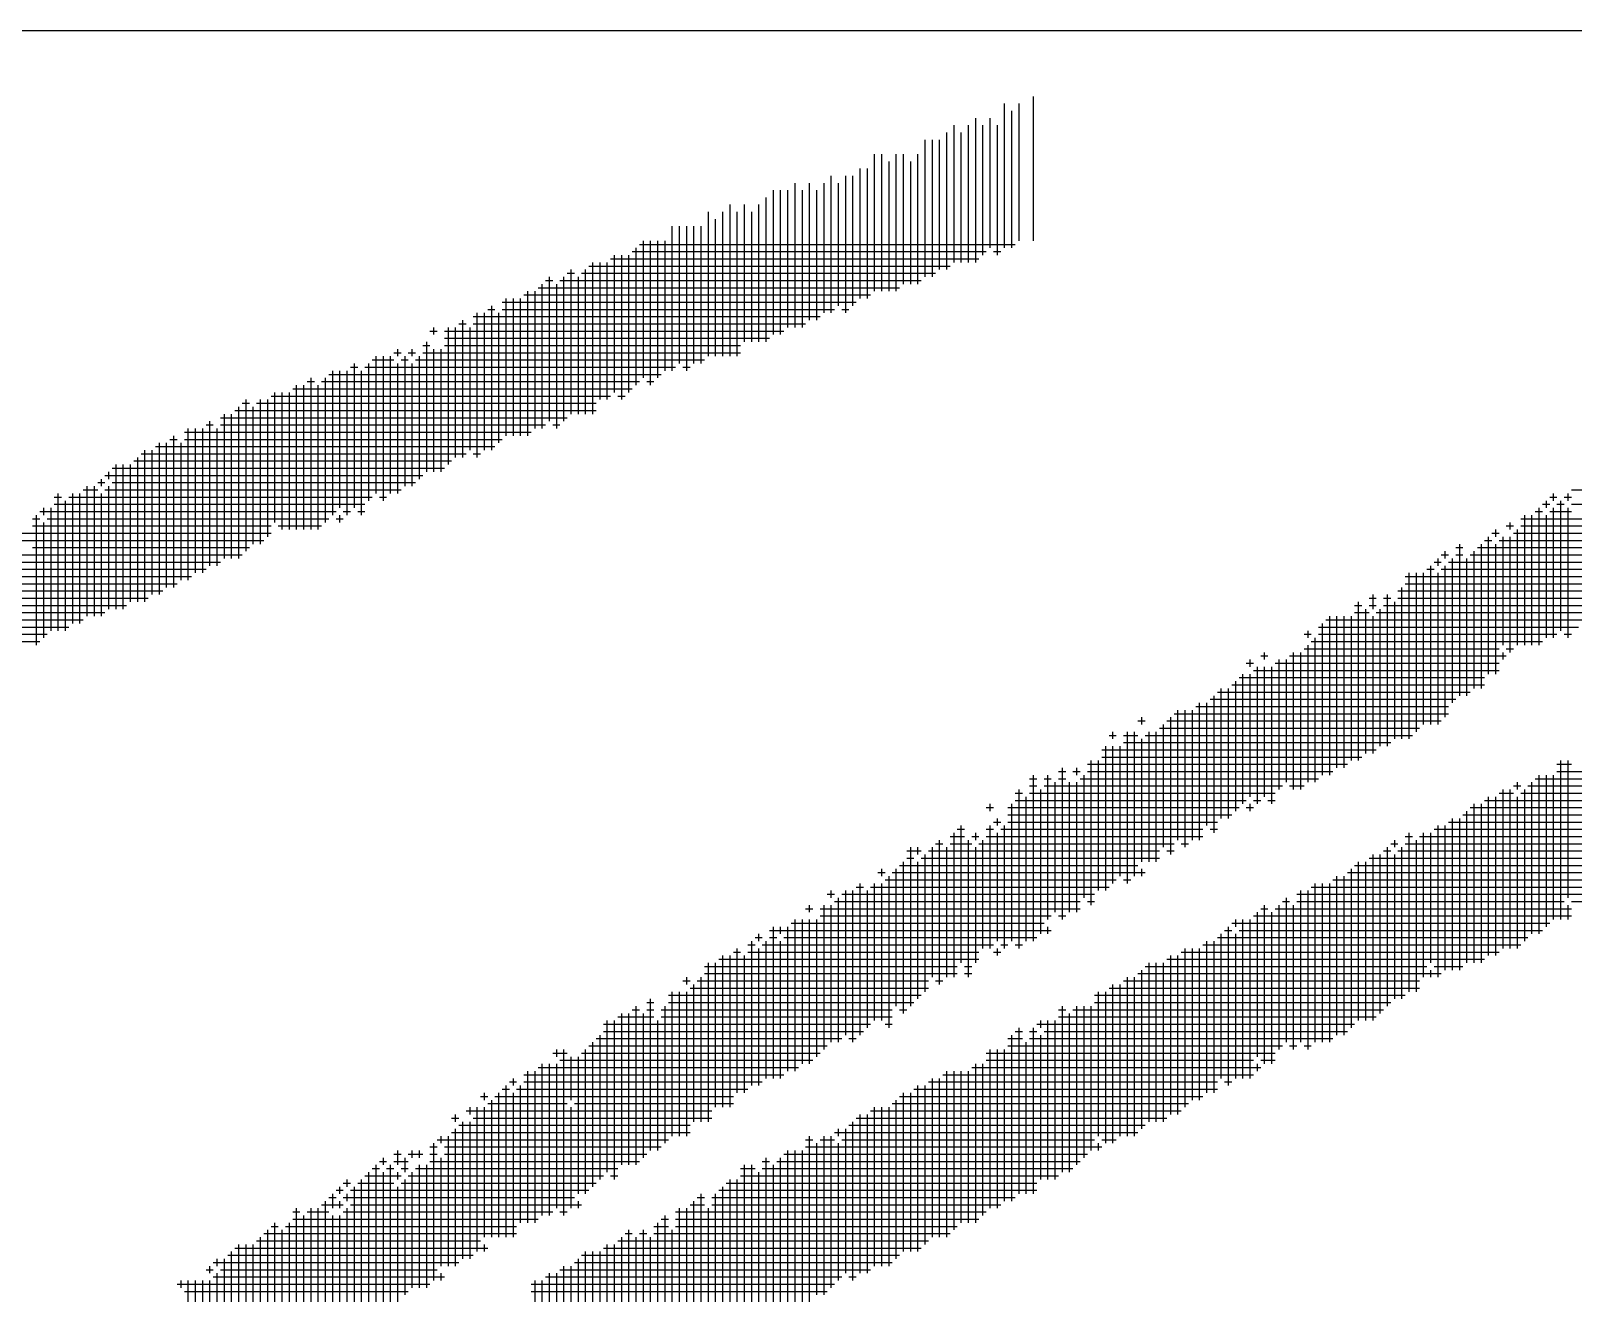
# Model space of a CAD drawing. Header units: feet. Extents: x 0 to 1079770, y 0 to 240000.
# Drawn here: x 972585 to 973249, y 14656 to 15200 of the extents above; entities that cross this region are included whole.
import ezdxf
from ezdxf.enums import TextEntityAlignment as Align

# ---------------------------------------------------------------- set-up
doc = ezdxf.new("R2010")
doc.units = ezdxf.units.FT
doc.header["$LTSCALE"] = 2200
doc.header["$MEASUREMENT"] = 0
for name, color, linetype in [('CX-BORD-LIN1', 4, 'CONTINUOUS'), ('CX-BORD-LIN2', 3, 'CONTINUOUS'), ('CX-BORD-TEX2', 7, 'CONTINUOUS'), ('CX-BORD-TEX3', 6, 'CONTINUOUS'), ('CX-MISC', 2, 'CONTINUOUS')]:
    doc.layers.add(name, color=color, linetype=linetype)
doc.styles.add('TB_TEXT', font='')
doc.styles.add('TB_WBTXT', font='')
doc.styles.add('TB_WMTXT', font='')
doc.styles.get('TB_TEXT').set_extended_font_data('DotumChe')
doc.styles.get('TB_WBTXT').set_extended_font_data('Dotum')
doc.styles.get('TB_WMTXT').set_extended_font_data('DotumChe')

# ---------------------------------------------------------------- blocks, each defined once
blk = doc.blocks.new('CXBLKA1-KHCA-1')
at = {"layer": 'CX-BORD-LIN2'}
blk.add_lwpolyline([(558, 12), (270, 12)], dxfattribs=at)
at = {"layer": 'CX-BORD-LIN1', "style": 'TB_TEXT'}
for tag, p in [('TR_RCON5', (342.3033, 33)), ('TR_RCON4', (342.3033, 27)), ('TR_RCON3', (342.3033, 21)), ('TR_RCON2', (342.3033, 15)), ('TR_RCON1', (342.3033, 9))]:
    blk.add_attdef(tag, text='', height=3.5, dxfattribs=at).set_placement(p, align=Align.MIDDLE_LEFT)
for tag, height, p in [('TR_DGN5', 3.5, (451.1185, 33)), ('TR_CHK5', 3.5, (491.1185, 33)), ('TR_RDAT5', 3.5, (317.5, 33)), ('TR_APP5', 3.5, (531.1185, 33)), ('TR_RNUM5', 3, (285.1051, 32.6366)), ('TR_DGN4', 3.5, (451.1185, 27)), ('TR_CHK4', 3.5, (491.1185, 27)), ('TR_RDAT4', 3.5, (317.5, 27)), ('TR_APP4', 3.5, (531.1185, 27)), ('TR_RNUM4', 3, (285.1051, 26.6366)), ('TR_DGN3', 3.5, (451.1185, 21)), ('TR_CHK3', 3.5, (491.1185, 21)), ('TR_RDAT3', 3.5, (317.5, 21)), ('TR_APP3', 3.5, (531.1185, 21)), ('TR_RNUM3', 3, (285.1051, 20.6366)), ('TR_DGN2', 3.5, (451.1185, 15)), ('TR_CHK2', 3.5, (491.1185, 15)), ('TR_RDAT2', 3.5, (317.5, 15)), ('TR_APP2', 3.5, (531.1185, 15)), ('TR_RNUM2', 3, (285.1051, 14.6366)), ('TR_DGN1', 3.5, (451.1185, 9)), ('TR_CHK1', 3.5, (491.1185, 9)), ('TR_RDAT1', 3.5, (317.5, 9)), ('TR_APP1', 3.5, (531.1185, 9)), ('TR_RNUM1', 3, (285.1051, 8.6366))]:
    blk.add_attdef(tag, text='', height=height, dxfattribs=at).set_placement(p, align=Align.MIDDLE_CENTER)
at = {"layer": 'CX-BORD-LIN2', "style": 'TB_TEXT'}
blk.add_attdef('TD_VERSION', text='', height=3, rotation=90, dxfattribs=at).set_placement((800.5, 48.0149), align=Align.MIDDLE_CENTER)
at = {"layer": 'CX-BORD-TEX2', "style": 'TB_WMTXT'}
for tag, height, p in [('TB_CNAME', 5, (15.3448, 531.8324)), ('TB_CSCOP', 4, (16.6346, 523.8324))]:
    blk.add_attdef(tag, text='', height=height, dxfattribs=at).set_placement(p, align=Align.BOTTOM_LEFT)
at = {"layer": 'CX-BORD-TEX2', "style": 'TB_WBTXT'}
for tag, height, p in [('TB_MTITIL', 10, (398, 533.3264)), ('TB_STITL', 7, (398, 518.3264))]:
    blk.add_attdef(tag, text='', height=height, dxfattribs=at).set_placement(p, align=Align.MIDDLE_CENTER)
at = {"layer": 'CX-BORD-TEX3', "style": 'TB_TEXT'}
for tag, height, p in [('TD_LNDST', 4.5, (215, 31.5)), ('TD_DSECT', 4.5, (605.5, 31.5)), ('TD_DDIST', 4.5, (654.5, 31.5)), ('TD_DNAME_TOP', 4.5, (755, 27.957)), ('TD_CSECT', 4.5, (605.5, 22.5)), ('TD_CDIST', 4.5, (654.5, 22.5)), ('TD_DNAME_MAIN', 4.5, (755, 21.4731)), ('TD_DNAME_BOT', 3, (755, 15.2489)), ('TD_HSCAL', 4.5, (620.8841, 13.7484)), ('TD_VSCAL', 4.5, (656.8615, 13.7484)), ('TD_CCOMP', 4.5, (215, 13.5927)), ('TD_CSTEP', 4.5, (250.744, 5.125)), ('TD_FIELD', 4.5, (180, 5.125)), ('TD_DWGNO', 4.5, (755, 5.0017)), ('TD_DWGCODE', 4.5, (637, 4.7908))]:
    blk.add_attdef(tag, text='', height=height, dxfattribs=at).set_placement(p, align=Align.MIDDLE_CENTER)
for tag, height, width, p in [('TD_DCOMP', 4.5, 0.95, (215, 22.5875)), ('TD_CNAME', 5, 0.78, (65, 7.5956))]:
    blk.add_attdef(tag, text='', height=height, dxfattribs=dict(at, width=width)).set_placement(p, align=Align.MIDDLE_CENTER)

msp = doc.modelspace()

# ---------------------------------------------------------------- linework, layer by layer
at = {"layer": 'CX-MISC'}
for p, q in [((973004.31, 15168.66), (973004.31, 15106.46)), ((973010.53, 15168.66), (973010.53, 15109.57)), ((973016.75, 15171.77), (973016.75, 15109.57)), ((972991.87, 15162.44), (972991.87, 15100.24)), ((972998.09, 15162.44), (972998.09, 15106.46)), ((973007.42, 15165.55), (973007.42, 15106.46)), ((972979.43, 15156.22), (972979.43, 15097.12)), ((972982.54, 15159.33), (972982.54, 15100.24)), ((972985.65, 15156.22), (972985.65, 15100.24)), ((972988.76, 15159.33), (972988.76, 15100.24)), ((972994.98, 15159.33), (972994.98, 15103.35)), ((973001.2, 15159.33), (973001.2, 15103.35)), ((972970.1, 15153.11), (972970.1, 15094.01)), ((972973.21, 15153.11), (972973.21, 15094.01)), ((972976.32, 15153.11), (972976.32, 15097.12)), ((972948.32, 15146.89), (972948.32, 15087.79)), ((972951.43, 15146.89), (972951.43, 15087.79)), ((972954.54, 15143.78), (972954.54, 15087.79)), ((972957.65, 15146.89), (972957.65, 15087.79)), ((972960.76, 15146.89), (972960.76, 15090.9)), ((972963.88, 15143.78), (972963.88, 15090.9)), ((972966.99, 15146.89), (972966.99, 15090.9)), ((972914.11, 15134.45), (972914.11, 15072.24)), ((972920.33, 15134.45), (972920.33, 15075.35)), ((972926.55, 15134.45), (972926.55, 15078.46)), ((972929.66, 15137.56), (972929.66, 15078.46)), ((972932.77, 15134.45), (972932.77, 15081.57)), ((972935.88, 15137.56), (972935.88, 15078.46)), ((972938.99, 15137.56), (972938.99, 15081.57)), ((972942.1, 15140.67), (972942.1, 15084.68)), ((972945.21, 15140.67), (972945.21, 15084.68)), ((972901.67, 15128.23), (972901.67, 15066.02)), ((972904.78, 15131.34), (972904.78, 15069.13)), ((972907.89, 15131.34), (972907.89, 15069.13)), ((972911, 15131.34), (972911, 15072.24)), ((972917.22, 15131.34), (972917.22, 15072.24)), ((972923.44, 15131.34), (972923.44, 15075.35)), ((972876.78, 15122.01), (972876.78, 15059.8)), ((972883, 15122.01), (972883, 15059.8)), ((972886.12, 15125.12), (972886.12, 15059.8)), ((972889.23, 15122.01), (972889.23, 15059.8)), ((972892.34, 15125.12), (972892.34, 15066.02)), ((972895.45, 15122.01), (972895.45, 15066.02)), ((972898.56, 15125.12), (972898.56, 15066.02)), ((972861.23, 15115.79), (972861.23, 15053.58)), ((972864.34, 15115.79), (972864.34, 15056.69)), ((972867.45, 15115.79), (972867.45, 15053.58)), ((972870.56, 15115.79), (972870.56, 15056.69)), ((972873.67, 15115.79), (972873.67, 15056.69)), ((972879.89, 15118.9), (972879.89, 15059.8)), ((972847.24, 15108.01), (973008.98, 15108.01)), ((972848.79, 15109.57), (972848.79, 15050.47)), ((972851.9, 15109.57), (972851.9, 15047.36)), ((972855.01, 15109.57), (972855.01, 15050.47)), ((972858.12, 15109.57), (972858.12, 15053.58)), ((972834.79, 15101.79), (972993.42, 15101.79)), ((972836.35, 15103.35), (972836.35, 15044.25)), ((972839.46, 15103.35), (972839.46, 15041.14)), ((972842.57, 15103.35), (972842.57, 15044.25)), ((972844.12, 15104.9), (972996.53, 15104.9)), ((972845.68, 15106.46), (972845.68, 15047.36)), ((972999.64, 15104.9), (973002.76, 15104.9)), ((972816.13, 15095.57), (972819.24, 15095.57)), ((972817.69, 15097.12), (972817.69, 15034.92)), ((972822.35, 15095.57), (972974.76, 15095.57)), ((972823.91, 15097.12), (972823.91, 15034.92)), ((972825.46, 15098.68), (972980.98, 15098.68)), ((972827.02, 15100.24), (972827.02, 15034.92)), ((972830.13, 15100.24), (972830.13, 15041.14)), ((972833.24, 15100.24), (972833.24, 15041.14)), ((972799.02, 15087.79), (972799.02, 15025.59)), ((972802.13, 15087.79), (972802.13, 15028.7)), ((972803.69, 15089.35), (972959.21, 15089.35)), ((972805.24, 15090.9), (972805.24, 15028.7)), ((972806.8, 15092.46), (972809.91, 15092.46)), ((972808.36, 15094.01), (972808.36, 15031.81)), ((972811.47, 15090.9), (972811.47, 15028.7)), ((972813.02, 15092.46), (972968.54, 15092.46)), ((972814.58, 15094.01), (972814.58, 15031.81)), ((972820.8, 15094.01), (972820.8, 15034.92)), ((972783.47, 15081.57), (972783.47, 15019.36)), ((972788.14, 15083.13), (972940.55, 15083.13)), ((972789.69, 15084.68), (972789.69, 15025.59)), ((972792.8, 15084.68), (972792.8, 15025.59)), ((972795.91, 15084.68), (972795.91, 15025.59)), ((972797.47, 15086.24), (972946.77, 15086.24)), ((972771.03, 15075.35), (972771.03, 15016.25)), ((972775.7, 15076.91), (972925, 15076.91)), ((972777.25, 15078.46), (972777.25, 15016.25)), ((972780.36, 15078.46), (972780.36, 15019.36)), ((972781.92, 15080.02), (972785.03, 15080.02)), ((972786.58, 15078.46), (972786.58, 15022.48)), ((972788.14, 15080.02), (972931.22, 15080.02)), ((972934.33, 15080.02), (972937.44, 15080.02)), ((972757.03, 15070.69), (972760.14, 15070.69)), ((972758.59, 15072.24), (972758.59, 15069.13)), ((972763.25, 15070.69), (972909.44, 15070.69)), ((972764.81, 15072.24), (972764.81, 15013.14)), ((972767.92, 15072.24), (972767.92, 15016.25)), ((972769.48, 15073.8), (972772.59, 15073.8)), ((972774.14, 15072.24), (972774.14, 15019.36)), ((972775.7, 15073.8), (972918.77, 15073.8)), ((972741.48, 15061.36), (972744.59, 15061.36)), ((972743.04, 15062.91), (972743.04, 15059.8)), ((972747.7, 15061.36), (972750.81, 15061.36)), ((972749.26, 15062.91), (972749.26, 15059.8)), ((972753.92, 15064.47), (972757.03, 15064.47)), ((972753.92, 15061.36), (972890.78, 15061.36)), ((972755.48, 15066.02), (972755.48, 15010.03)), ((972758.59, 15062.91), (972758.59, 15010.03)), ((972761.7, 15062.91), (972761.7, 15010.03)), ((972763.25, 15067.58), (972903.22, 15067.58)), ((972763.25, 15064.47), (972890.78, 15064.47)), ((972722.82, 15055.13), (972725.93, 15055.13)), ((972724.37, 15056.69), (972724.37, 14994.48)), ((972729.04, 15055.13), (972862.79, 15055.13)), ((972730.6, 15056.69), (972730.6, 14997.59)), ((972732.15, 15058.24), (972741.48, 15058.24)), ((972733.71, 15059.8), (972733.71, 15000.7)), ((972736.82, 15059.8), (972736.82, 14997.59)), ((972739.93, 15059.8), (972739.93, 15000.7)), ((972743.04, 15056.69), (972743.04, 15000.7)), ((972744.59, 15058.24), (972747.7, 15058.24)), ((972746.15, 15059.8), (972746.15, 15003.81)), ((972749.26, 15056.69), (972749.26, 15003.81)), ((972750.81, 15058.24), (972875.23, 15058.24)), ((972752.37, 15059.8), (972752.37, 15006.92)), ((972865.9, 15055.13), (972869.01, 15055.13)), ((972704.16, 15048.91), (972707.27, 15048.91)), ((972705.71, 15050.47), (972705.71, 14985.15)), ((972710.38, 15048.91), (972847.24, 15048.91)), ((972711.93, 15050.47), (972711.93, 14988.26)), ((972713.49, 15052.02), (972856.57, 15052.02)), ((972715.04, 15053.58), (972715.04, 14991.37)), ((972718.15, 15053.58), (972718.15, 14994.48)), ((972721.26, 15053.58), (972721.26, 14991.37)), ((972727.48, 15053.58), (972727.48, 14991.37)), ((972850.35, 15048.91), (972853.46, 15048.91)), ((972688.6, 15042.69), (972834.79, 15042.69)), ((972690.16, 15044.25), (972690.16, 14988.26)), ((972693.27, 15044.25), (972693.27, 14985.15)), ((972696.38, 15044.25), (972696.38, 14985.15)), ((972697.94, 15045.8), (972844.12, 15045.8)), ((972699.49, 15047.36), (972699.49, 14985.15)), ((972702.6, 15047.36), (972702.6, 14985.15)), ((972708.82, 15047.36), (972708.82, 14985.15)), ((972837.9, 15042.69), (972841.01, 15042.69)), ((972668.39, 15034.92), (972668.39, 14972.71)), ((972671.5, 15034.92), (972671.5, 14972.71)), ((972673.05, 15036.47), (972828.57, 15036.47)), ((972674.61, 15038.03), (972674.61, 14972.71)), ((972676.16, 15039.58), (972679.27, 15039.58)), ((972677.72, 15041.14), (972677.72, 14975.82)), ((972680.83, 15038.03), (972680.83, 14978.93)), ((972682.38, 15039.58), (972828.57, 15039.58)), ((972683.94, 15041.14), (972683.94, 14978.93)), ((972687.05, 15041.14), (972687.05, 14982.04)), ((972652.84, 15028.7), (972652.84, 14963.38)), ((972655.95, 15028.7), (972655.95, 14966.49)), ((972659.06, 15028.7), (972659.06, 14966.49)), ((972660.61, 15030.25), (972663.72, 15030.25)), ((972662.17, 15031.81), (972662.17, 14969.6)), ((972665.28, 15028.7), (972665.28, 14969.6)), ((972666.83, 15033.36), (972816.13, 15033.36)), ((972666.83, 15030.25), (972806.8, 15030.25)), ((972809.91, 15030.25), (972813.02, 15030.25)), ((972640.39, 15022.48), (972640.39, 14957.16)), ((972643.5, 15022.48), (972643.5, 14960.27)), ((972645.06, 15024.03), (972648.17, 15024.03)), ((972646.61, 15025.59), (972646.61, 14960.27)), ((972649.72, 15022.48), (972649.72, 14963.38)), ((972651.28, 15027.14), (972800.58, 15027.14)), ((972651.28, 15024.03), (972788.14, 15024.03)), ((972629.51, 15014.7), (972766.36, 15014.7)), ((972631.06, 15016.25), (972631.06, 14954.05)), ((972632.62, 15017.81), (972772.59, 15017.81)), ((972634.17, 15019.36), (972634.17, 14954.05)), ((972637.28, 15019.36), (972637.28, 14957.16)), ((972638.84, 15020.92), (972785.03, 15020.92)), ((972775.7, 15017.81), (972778.81, 15017.81)), ((972617.07, 15008.48), (972753.92, 15008.48)), ((972618.62, 15010.03), (972618.62, 15006.92)), ((972620.18, 15011.59), (972763.25, 15011.59)), ((972621.73, 15013.14), (972621.73, 14950.94)), ((972624.84, 15013.14), (972624.84, 14950.94)), ((972627.95, 15013.14), (972627.95, 14954.05)), ((972607.73, 15002.26), (972613.96, 15002.26)), ((972609.29, 15003.81), (972609.29, 14947.83)), ((972612.4, 15003.81), (972612.4, 14947.83)), ((972613.96, 15005.37), (972617.07, 15005.37)), ((972615.51, 15006.92), (972615.51, 15003.81)), ((972617.07, 15002.26), (972744.59, 15002.26)), ((972618.62, 15003.81), (972618.62, 14950.94)), ((972620.18, 15005.37), (972750.81, 15005.37)), ((973248.48, 15002.26), (973366.67, 15002.26)), ((972595.29, 14999.15), (972598.4, 14999.15)), ((972595.29, 14996.04), (972729.04, 14996.04)), ((972596.85, 15000.7), (972596.85, 14941.6)), ((972599.96, 14997.59), (972599.96, 14941.6)), ((972601.51, 14999.15), (972732.15, 14999.15)), ((972603.07, 15000.7), (972603.07, 14944.72)), ((972606.18, 15000.7), (972606.18, 14944.72)), ((972615.51, 15000.7), (972615.51, 14947.83)), ((972735.26, 14999.15), (972738.37, 14999.15)), ((973236.04, 14996.04), (973239.15, 14996.04)), ((973237.59, 14997.59), (973237.59, 14994.48)), ((973239.15, 14999.15), (973242.26, 14999.15)), ((973240.7, 15000.7), (973240.7, 14997.59)), ((973242.26, 14996.04), (973245.37, 14996.04)), ((973243.81, 14997.59), (973243.81, 14941.6)), ((973245.37, 14999.15), (973248.48, 14999.15)), ((973246.92, 15000.7), (973246.92, 14997.59)), ((973248.48, 14996.04), (973348.01, 14996.04)), ((972585.96, 14989.82), (972589.07, 14989.82)), ((972587.52, 14991.37), (972587.52, 14935.38)), ((972589.07, 14992.93), (972716.6, 14992.93)), ((972590.63, 14994.48), (972590.63, 14991.37)), ((972590.63, 14988.26), (972590.63, 14938.49)), ((972592.18, 14989.82), (972713.49, 14989.82)), ((972593.74, 14994.48), (972593.74, 14941.6)), ((972716.6, 14989.82), (972719.71, 14989.82)), ((972718.15, 14991.37), (972718.15, 14988.26)), ((972719.71, 14992.93), (972722.82, 14992.93)), ((972725.93, 14992.93), (972729.04, 14992.93)), ((973222.04, 14988.26), (973222.04, 14985.15)), ((973226.7, 14989.82), (973341.79, 14989.82)), ((973228.26, 14991.37), (973228.26, 14935.38)), ((973231.37, 14991.37), (973231.37, 14935.38)), ((973232.92, 14992.93), (973236.04, 14992.93)), ((973234.48, 14994.48), (973234.48, 14935.38)), ((973237.59, 14991.37), (973237.59, 14938.49)), ((973239.15, 14992.93), (973248.48, 14992.93)), ((973240.7, 14994.48), (973240.7, 14938.49)), ((973246.92, 14994.48), (973246.92, 14938.49)), ((972557.97, 14983.6), (972688.6, 14983.6)), ((972585.96, 14986.71), (972688.6, 14986.71)), ((972691.72, 14986.71), (972710.38, 14986.71)), ((973212.71, 14982.04), (973212.71, 14922.94)), ((973214.26, 14983.6), (973217.37, 14983.6)), ((973215.82, 14985.15), (973215.82, 14982.04)), ((973218.93, 14982.04), (973218.93, 14935.38)), ((973220.48, 14986.71), (973223.59, 14986.71)), ((973222.04, 14982.04), (973222.04, 14932.27)), ((973223.59, 14983.6), (973329.35, 14983.6)), ((973225.15, 14985.15), (973225.15, 14935.38)), ((973226.7, 14986.71), (973338.68, 14986.71)), ((972551.75, 14980.48), (972685.49, 14980.48)), ((972585.96, 14977.37), (972679.27, 14977.37)), ((973194.04, 14975.82), (973194.04, 14972.71)), ((973198.71, 14977.37), (973201.82, 14977.37)), ((973200.27, 14978.93), (973200.27, 14913.61)), ((973206.49, 14975.82), (973206.49, 14916.72)), ((973208.04, 14977.37), (973326.24, 14977.37)), ((973209.6, 14978.93), (973209.6, 14916.72)), ((973211.15, 14980.48), (973214.26, 14980.48)), ((973215.82, 14978.93), (973215.82, 14922.94)), ((973217.37, 14980.48), (973329.35, 14980.48)), ((972529.97, 14971.15), (972666.83, 14971.15)), ((972539.31, 14974.26), (972676.16, 14974.26)), ((973187.82, 14969.6), (973187.82, 14901.17)), ((973189.38, 14971.15), (973192.49, 14971.15)), ((973190.93, 14972.71), (973190.93, 14969.6)), ((973192.49, 14974.26), (973195.6, 14974.26)), ((973194.04, 14969.6), (973194.04, 14904.28)), ((973195.6, 14971.15), (973307.57, 14971.15)), ((973197.16, 14972.71), (973197.16, 14910.5)), ((973198.71, 14974.26), (973201.82, 14974.26)), ((973203.38, 14972.71), (973203.38, 14913.61)), ((973204.93, 14974.26), (973316.91, 14974.26)), ((972514.42, 14961.82), (972648.17, 14961.82)), ((972517.53, 14964.93), (972654.39, 14964.93)), ((972523.75, 14968.04), (972660.61, 14968.04)), ((973176.94, 14964.93), (973298.24, 14964.93)), ((973176.94, 14961.82), (973295.13, 14961.82)), ((973178.49, 14966.49), (973178.49, 14894.95)), ((973181.6, 14966.49), (973181.6, 14898.06)), ((973184.71, 14966.49), (973184.71, 14901.17)), ((973186.27, 14968.04), (973189.38, 14968.04)), ((973190.93, 14966.49), (973190.93, 14901.17)), ((973192.49, 14968.04), (973304.46, 14968.04)), ((972508.2, 14958.71), (972641.95, 14958.71)), ((972508.2, 14955.6), (972635.73, 14955.6)), ((973161.39, 14955.6), (973164.5, 14955.6)), ((973162.94, 14957.16), (973162.94, 14950.94)), ((973167.61, 14955.6), (973170.72, 14955.6)), ((973169.16, 14957.16), (973169.16, 14891.84)), ((973173.83, 14958.71), (973285.8, 14958.71)), ((973173.83, 14955.6), (973285.8, 14955.6)), ((973175.38, 14960.27), (973175.38, 14894.95)), ((972498.87, 14952.49), (972626.4, 14952.49)), ((972501.98, 14949.38), (972617.07, 14949.38)), ((973155.16, 14952.49), (973158.28, 14952.49)), ((973155.16, 14949.38), (973161.39, 14949.38)), ((973156.72, 14954.05), (973156.72, 14885.62)), ((973159.83, 14950.94), (973159.83, 14888.73)), ((973161.39, 14952.49), (973164.5, 14952.49)), ((973164.5, 14949.38), (973267.14, 14949.38)), ((973166.05, 14950.94), (973166.05, 14891.84)), ((973167.61, 14952.49), (973276.47, 14952.49)), ((973172.27, 14954.05), (973172.27, 14894.95)), ((972495.76, 14946.27), (972607.73, 14946.27)), ((972508.2, 14943.16), (972601.51, 14943.16)), ((973134.95, 14941.6), (973134.95, 14938.49)), ((973139.61, 14943.16), (973251.59, 14943.16)), ((973141.17, 14944.72), (973141.17, 14879.4)), ((973142.72, 14946.27), (973264.03, 14946.27)), ((973144.28, 14947.83), (973144.28, 14879.4)), ((973147.39, 14947.83), (973147.39, 14882.51)), ((973150.5, 14947.83), (973150.5, 14882.51)), ((973153.61, 14947.83), (973153.61, 14885.62)), ((973162.94, 14947.83), (973162.94, 14888.73)), ((972470.88, 14936.94), (972589.07, 14936.94)), ((972480.21, 14940.05), (972592.18, 14940.05)), ((973133.39, 14940.05), (973136.5, 14940.05)), ((973134.95, 14935.38), (973134.95, 14876.29)), ((973136.5, 14936.94), (973236.04, 14936.94)), ((973138.06, 14938.49), (973138.06, 14876.29)), ((973139.61, 14940.05), (973242.26, 14940.05)), ((973245.37, 14940.05), (973248.48, 14940.05)), ((973110.06, 14929.16), (973110.06, 14926.05)), ((973114.73, 14930.72), (973117.84, 14930.72)), ((973116.28, 14932.27), (973116.28, 14929.16)), ((973122.51, 14929.16), (973122.51, 14873.18)), ((973125.62, 14929.16), (973125.62, 14876.29)), ((973127.17, 14930.72), (973220.48, 14930.72)), ((973128.73, 14932.27), (973128.73, 14873.18)), ((973131.84, 14932.27), (973131.84, 14873.18)), ((973133.39, 14933.83), (973217.37, 14933.83)), ((973218.93, 14932.27), (973218.93, 14929.16)), ((973220.48, 14933.83), (973223.59, 14933.83)), ((973106.95, 14922.94), (973106.95, 14866.96)), ((973108.51, 14927.61), (973111.62, 14927.61)), ((973110.06, 14922.94), (973110.06, 14870.07)), ((973111.62, 14924.5), (973217.37, 14924.5)), ((973113.17, 14926.05), (973113.17, 14866.96)), ((973116.28, 14926.05), (973116.28, 14870.07)), ((973119.4, 14926.05), (973119.4, 14866.96)), ((973120.95, 14927.61), (973217.37, 14927.61)), ((973096.07, 14915.17), (973204.93, 14915.17)), ((973097.62, 14916.72), (973097.62, 14860.73)), ((973100.73, 14916.72), (973100.73, 14860.73)), ((973102.29, 14918.28), (973211.15, 14918.28)), ((973103.84, 14919.83), (973103.84, 14863.84)), ((973105.4, 14921.39), (973211.15, 14921.39)), ((973086.74, 14908.95), (973195.6, 14908.95)), ((973088.29, 14910.5), (973088.29, 14851.4)), ((973091.4, 14910.5), (973091.4, 14857.62)), ((973092.96, 14912.06), (973198.71, 14912.06)), ((973094.51, 14913.61), (973094.51, 14854.51)), ((973061.85, 14902.72), (973064.96, 14902.72)), ((973063.41, 14904.28), (973063.41, 14901.17)), ((973074.29, 14902.72), (973192.49, 14902.72)), ((973075.85, 14904.28), (973075.85, 14845.18)), ((973077.4, 14905.84), (973195.6, 14905.84)), ((973078.96, 14907.39), (973078.96, 14851.4)), ((973082.07, 14907.39), (973082.07, 14848.29)), ((973085.18, 14907.39), (973085.18, 14851.4)), ((973049.41, 14896.5), (973052.52, 14896.5)), ((973050.97, 14898.06), (973050.97, 14894.95)), ((973055.63, 14896.5), (973061.85, 14896.5)), ((973057.19, 14898.06), (973057.19, 14832.74)), ((973060.3, 14898.06), (973060.3, 14835.85)), ((973064.96, 14896.5), (973180.05, 14896.5)), ((973066.52, 14898.06), (973066.52, 14842.07)), ((973069.63, 14898.06), (973069.63, 14842.07)), ((973071.18, 14899.61), (973183.16, 14899.61)), ((973072.74, 14901.17), (973072.74, 14848.29)), ((973046.3, 14890.28), (973164.5, 14890.28)), ((973047.86, 14891.84), (973047.86, 14829.63)), ((973050.97, 14891.84), (973050.97, 14832.74)), ((973054.08, 14891.84), (973054.08, 14835.85)), ((973055.63, 14893.39), (973170.72, 14893.39)), ((973063.41, 14894.95), (973063.41, 14842.07)), ((973029.19, 14882.51), (973029.19, 14817.19)), ((973035.41, 14882.51), (973035.41, 14879.4)), ((973040.08, 14884.06), (973152.05, 14884.06)), ((973041.64, 14885.62), (973041.64, 14823.41)), ((973044.75, 14885.62), (973044.75, 14829.63)), ((973046.3, 14887.17), (973158.28, 14887.17)), ((973242.26, 14884.06), (973248.48, 14884.06)), ((973243.81, 14885.62), (973243.81, 14817.19)), ((973246.92, 14885.62), (973246.92, 14826.52)), ((973015.2, 14877.84), (973018.31, 14877.84)), ((973016.75, 14879.4), (973016.75, 14807.86)), ((973021.42, 14877.84), (973024.53, 14877.84)), ((973022.97, 14879.4), (973022.97, 14817.19)), ((973026.08, 14876.29), (973026.08, 14820.3)), ((973027.64, 14880.95), (973030.75, 14880.95)), ((973027.64, 14877.84), (973030.75, 14877.84)), ((973032.3, 14876.29), (973032.3, 14820.3)), ((973033.86, 14880.95), (973036.97, 14880.95)), ((973035.41, 14876.29), (973035.41, 14820.3)), ((973036.97, 14877.84), (973139.61, 14877.84)), ((973038.52, 14879.4), (973038.52, 14826.52)), ((973040.08, 14880.95), (973145.83, 14880.95)), ((973225.15, 14876.29), (973225.15, 14873.18)), ((973231.37, 14876.29), (973231.37, 14810.97)), ((973232.92, 14877.84), (973366.67, 14877.84)), ((973234.48, 14879.4), (973234.48, 14810.97)), ((973237.59, 14879.4), (973237.59, 14814.08)), ((973240.7, 14879.4), (973240.7, 14817.19)), ((973242.26, 14880.95), (973372.89, 14880.95)), ((973008.98, 14871.62), (973012.09, 14871.62)), ((973010.53, 14873.18), (973010.53, 14804.75)), ((973013.64, 14870.07), (973013.64, 14807.86)), ((973015.2, 14874.73), (973018.31, 14874.73)), ((973015.2, 14871.62), (973120.95, 14871.62)), ((973019.86, 14873.18), (973019.86, 14810.97)), ((973021.42, 14874.73), (973124.06, 14874.73)), ((973127.17, 14874.73), (973133.39, 14874.73)), ((973212.71, 14870.07), (973212.71, 14801.64)), ((973215.82, 14870.07), (973215.82, 14801.64)), ((973217.37, 14871.62), (973223.59, 14871.62)), ((973218.93, 14873.18), (973218.93, 14804.75)), ((973222.04, 14873.18), (973222.04, 14804.75)), ((973223.59, 14874.73), (973226.7, 14874.73)), ((973225.15, 14870.07), (973225.15, 14804.75)), ((973226.7, 14871.62), (973354.23, 14871.62)), ((973228.26, 14873.18), (973228.26, 14807.86)), ((973229.81, 14874.73), (973360.45, 14874.73)), ((972996.53, 14865.4), (972999.64, 14865.4)), ((972998.09, 14866.96), (972998.09, 14863.84)), ((973005.87, 14865.4), (973105.4, 14865.4)), ((973005.87, 14862.29), (973102.29, 14862.29)), ((973007.42, 14866.96), (973007.42, 14807.86)), ((973008.98, 14868.51), (973108.51, 14868.51)), ((973108.51, 14865.4), (973111.62, 14865.4)), ((973110.06, 14866.96), (973110.06, 14863.84)), ((973111.62, 14868.51), (973114.73, 14868.51)), ((973117.84, 14868.51), (973120.95, 14868.51)), ((973201.82, 14862.29), (973335.57, 14862.29)), ((973203.38, 14863.84), (973203.38, 14798.53)), ((973204.93, 14865.4), (973341.79, 14865.4)), ((973206.49, 14866.96), (973206.49, 14798.53)), ((973209.6, 14866.96), (973209.6, 14798.53)), ((973211.15, 14868.51), (973348.01, 14868.51)), ((972984.09, 14856.07), (972987.2, 14856.07)), ((972985.65, 14857.62), (972985.65, 14798.53)), ((972996.53, 14856.07), (972999.64, 14856.07)), ((972998.09, 14857.62), (972998.09, 14804.75)), ((972999.64, 14859.18), (973002.76, 14859.18)), ((973001.2, 14860.73), (973001.2, 14857.62)), ((973002.76, 14856.07), (973089.85, 14856.07)), ((973004.31, 14857.62), (973004.31, 14804.75)), ((973005.87, 14859.18), (973096.07, 14859.18)), ((973092.96, 14856.07), (973096.07, 14856.07)), ((973189.38, 14856.07), (973316.91, 14856.07)), ((973190.93, 14857.62), (973190.93, 14792.31)), ((973194.04, 14857.62), (973194.04, 14795.42)), ((973195.6, 14859.18), (973316.91, 14859.18)), ((973197.16, 14860.73), (973197.16, 14795.42)), ((973200.27, 14860.73), (973200.27, 14795.42)), ((972974.76, 14849.85), (972977.87, 14849.85)), ((972976.32, 14851.4), (972976.32, 14789.2)), ((972980.98, 14852.96), (972987.2, 14852.96)), ((972980.98, 14849.85), (972990.31, 14849.85)), ((972982.54, 14854.51), (972982.54, 14792.31)), ((972988.76, 14851.4), (972988.76, 14792.31)), ((972990.31, 14852.96), (972993.42, 14852.96)), ((972991.87, 14854.51), (972991.87, 14851.4)), ((972993.42, 14849.85), (973077.4, 14849.85)), ((972994.98, 14851.4), (972994.98, 14804.75)), ((972996.53, 14852.96), (973089.85, 14852.96)), ((973001.2, 14854.51), (973001.2, 14807.86)), ((973080.52, 14849.85), (973083.63, 14849.85)), ((973170.72, 14849.85), (973173.83, 14849.85)), ((973172.27, 14851.4), (973172.27, 14848.29)), ((973176.94, 14852.96), (973180.05, 14852.96)), ((973176.94, 14849.85), (973298.24, 14849.85)), ((973178.49, 14854.51), (973178.49, 14786.08)), ((973181.6, 14851.4), (973181.6, 14786.08)), ((973183.16, 14852.96), (973307.57, 14852.96)), ((973184.71, 14854.51), (973184.71, 14792.31)), ((973187.82, 14854.51), (973187.82, 14798.53)), ((972960.76, 14842.07), (972960.76, 14776.75)), ((972962.32, 14846.74), (972968.54, 14846.74)), ((972962.32, 14843.63), (972965.43, 14843.63)), ((972963.88, 14848.29), (972963.88, 14779.86)), ((972966.99, 14848.29), (972966.99, 14845.18)), ((972966.99, 14842.07), (972966.99, 14782.97)), ((972968.54, 14843.63), (973071.18, 14843.63)), ((972970.1, 14845.18), (972970.1, 14786.08)), ((972971.65, 14846.74), (973071.18, 14846.74)), ((972973.21, 14848.29), (972973.21, 14792.31)), ((972979.43, 14848.29), (972979.43, 14792.31)), ((972991.87, 14848.29), (972991.87, 14798.53)), ((973074.29, 14846.74), (973077.4, 14846.74)), ((973156.72, 14842.07), (973156.72, 14773.64)), ((973159.83, 14842.07), (973159.83, 14773.64)), ((973161.39, 14843.63), (973295.13, 14843.63)), ((973162.94, 14845.18), (973162.94, 14773.64)), ((973166.05, 14845.18), (973166.05, 14776.75)), ((973167.61, 14846.74), (973170.72, 14846.74)), ((973169.16, 14848.29), (973169.16, 14779.86)), ((973172.27, 14845.18), (973172.27, 14782.97)), ((973173.83, 14846.74), (973295.13, 14846.74)), ((973175.38, 14848.29), (973175.38, 14782.97)), ((972949.88, 14837.41), (972952.99, 14837.41)), ((972951.43, 14838.96), (972951.43, 14835.85)), ((972954.54, 14835.85), (972954.54, 14770.53)), ((972956.1, 14837.41), (973064.96, 14837.41)), ((972957.65, 14838.96), (972957.65, 14779.86)), ((972959.21, 14840.52), (973061.85, 14840.52)), ((973063.41, 14838.96), (973063.41, 14835.85)), ((973147.39, 14835.85), (973147.39, 14767.42)), ((973150.5, 14835.85), (973150.5, 14767.42)), ((973152.05, 14837.41), (973285.8, 14837.41)), ((973153.61, 14838.96), (973153.61, 14770.53)), ((973155.16, 14840.52), (973285.8, 14840.52)), ((972929.66, 14829.63), (972929.66, 14826.52)), ((972935.88, 14829.63), (972935.88, 14767.42)), ((972938.99, 14829.63), (972938.99, 14764.31)), ((972940.55, 14831.19), (972943.66, 14831.19)), ((972942.1, 14832.74), (972942.1, 14767.42)), ((972945.21, 14829.63), (972945.21, 14770.53)), ((972946.77, 14831.19), (973049.41, 14831.19)), ((972948.32, 14832.74), (972948.32, 14773.64)), ((972951.43, 14832.74), (972951.43, 14773.64)), ((972952.99, 14834.3), (973052.52, 14834.3)), ((973055.63, 14834.3), (973058.74, 14834.3)), ((973131.84, 14829.63), (973131.84, 14764.31)), ((973134.95, 14829.63), (973134.95, 14761.2)), ((973136.5, 14831.19), (973264.03, 14831.19)), ((973138.06, 14832.74), (973138.06, 14764.31)), ((973141.17, 14832.74), (973141.17, 14764.31)), ((973144.28, 14832.74), (973144.28, 14764.31)), ((973145.83, 14834.3), (973279.58, 14834.3)), ((972920.33, 14823.41), (972920.33, 14820.3)), ((972926.55, 14823.41), (972926.55, 14761.2)), ((972928.11, 14828.08), (972931.22, 14828.08)), ((972929.66, 14823.41), (972929.66, 14764.31)), ((972931.22, 14824.96), (973036.97, 14824.96)), ((972932.77, 14826.52), (972932.77, 14764.31)), ((972934.33, 14828.08), (973043.19, 14828.08)), ((973040.08, 14824.96), (973043.19, 14824.96)), ((973116.28, 14823.41), (973116.28, 14754.98)), ((973122.51, 14823.41), (973122.51, 14761.2)), ((973124.06, 14824.96), (973127.17, 14824.96)), ((973125.62, 14826.52), (973125.62, 14764.31)), ((973128.73, 14823.41), (973128.73, 14761.2)), ((973130.28, 14828.08), (973257.81, 14828.08)), ((973130.28, 14824.96), (973245.37, 14824.96)), ((973246.92, 14823.41), (973246.92, 14817.19)), ((973248.48, 14824.96), (973257.81, 14824.96)), ((972912.55, 14815.63), (973021.42, 14815.63)), ((972914.11, 14817.19), (972914.11, 14751.87)), ((972917.22, 14817.19), (972917.22, 14754.98)), ((972918.77, 14821.85), (972921.88, 14821.85)), ((972920.33, 14817.19), (972920.33, 14754.98)), ((972923.44, 14817.19), (972923.44, 14758.09)), ((972925, 14821.85), (973036.97, 14821.85)), ((972925, 14818.74), (973024.53, 14818.74)), ((973027.64, 14818.74), (973030.75, 14818.74)), ((973102.29, 14815.63), (973239.15, 14815.63)), ((973103.84, 14817.19), (973103.84, 14814.08)), ((973106.95, 14817.19), (973106.95, 14748.76)), ((973110.06, 14817.19), (973110.06, 14748.76)), ((973111.62, 14818.74), (973248.48, 14818.74)), ((973113.17, 14820.3), (973113.17, 14758.09)), ((973114.73, 14821.85), (973117.84, 14821.85)), ((973119.4, 14820.3), (973119.4, 14754.98)), ((973120.95, 14821.85), (973248.48, 14821.85)), ((972897, 14809.41), (972900.11, 14809.41)), ((972898.56, 14810.97), (972898.56, 14807.86)), ((972903.22, 14812.52), (973024.53, 14812.52)), ((972903.22, 14809.41), (972906.33, 14809.41)), ((972904.78, 14814.08), (972904.78, 14748.76)), ((972907.89, 14814.08), (972907.89, 14810.97)), ((972909.44, 14809.41), (973018.31, 14809.41)), ((972911, 14814.08), (972911, 14751.87)), ((973022.97, 14814.08), (973022.97, 14810.97)), ((973096.07, 14809.41), (973229.81, 14809.41)), ((973097.62, 14810.97), (973097.62, 14748.76)), ((973099.18, 14812.52), (973102.29, 14812.52)), ((973100.73, 14814.08), (973100.73, 14745.65)), ((973103.84, 14810.97), (973103.84, 14748.76)), ((973105.4, 14812.52), (973236.04, 14812.52)), ((972887.67, 14803.19), (972890.78, 14803.19)), ((972889.23, 14804.75), (972889.23, 14742.54)), ((972893.89, 14806.3), (972897, 14806.3)), ((972893.89, 14803.19), (972993.42, 14803.19)), ((972895.45, 14807.86), (972895.45, 14745.65)), ((972898.56, 14804.75), (972898.56, 14745.65)), ((972900.11, 14806.3), (972999.64, 14806.3)), ((972901.67, 14807.86), (972901.67, 14748.76)), ((972907.89, 14807.86), (972907.89, 14748.76)), ((972999.64, 14803.19), (973002.76, 14803.19)), ((973001.2, 14804.75), (973001.2, 14801.64)), ((973002.76, 14806.3), (973005.87, 14806.3)), ((973008.98, 14806.3), (973012.09, 14806.3)), ((973080.52, 14803.19), (973217.37, 14803.19)), ((973082.07, 14804.75), (973082.07, 14736.32)), ((973085.18, 14804.75), (973085.18, 14739.43)), ((973088.29, 14804.75), (973088.29, 14739.43)), ((973089.85, 14806.3), (973226.7, 14806.3)), ((973091.4, 14807.86), (973091.4, 14742.54)), ((973094.51, 14807.86), (973094.51, 14742.54)), ((972875.23, 14796.97), (972984.09, 14796.97)), ((972876.78, 14798.53), (972876.78, 14730.1)), ((972879.89, 14798.53), (972879.89, 14736.32)), ((972881.45, 14800.08), (972993.42, 14800.08)), ((972883, 14801.64), (972883, 14736.32)), ((972886.12, 14801.64), (972886.12, 14736.32)), ((972892.34, 14801.64), (972892.34, 14742.54)), ((972987.2, 14796.97), (972990.31, 14796.97)), ((973064.96, 14796.97), (973186.27, 14796.97)), ((973066.52, 14798.53), (973066.52, 14730.1)), ((973069.63, 14798.53), (973069.63, 14730.1)), ((973072.74, 14798.53), (973072.74, 14730.1)), ((973074.29, 14800.08), (973211.15, 14800.08)), ((973075.85, 14801.64), (973075.85, 14733.21)), ((973078.96, 14801.64), (973078.96, 14733.21)), ((973189.38, 14796.97), (973201.82, 14796.97)), ((972865.9, 14790.75), (972869.01, 14790.75)), ((972867.45, 14792.31), (972867.45, 14789.2)), ((972870.56, 14789.2), (972870.56, 14730.1)), ((972872.12, 14790.75), (972971.65, 14790.75)), ((972873.67, 14792.31), (972873.67, 14730.1)), ((972875.23, 14793.86), (972984.09, 14793.86)), ((972974.76, 14790.75), (972977.87, 14790.75)), ((972987.2, 14793.86), (972990.31, 14793.86)), ((973050.97, 14789.2), (973050.97, 14720.77)), ((973054.08, 14789.2), (973054.08, 14723.88)), ((973055.63, 14790.75), (973183.16, 14790.75)), ((973057.19, 14792.31), (973057.19, 14723.88)), ((973060.3, 14792.31), (973060.3, 14723.88)), ((973061.85, 14793.86), (973192.49, 14793.86)), ((973063.41, 14795.42), (973063.41, 14726.99)), ((973187.82, 14795.42), (973187.82, 14792.31)), ((972851.9, 14782.97), (972851.9, 14717.66)), ((972859.68, 14784.53), (972968.54, 14784.53)), ((972861.23, 14786.08), (972861.23, 14723.88)), ((972864.34, 14786.08), (972864.34, 14723.88)), ((972867.45, 14786.08), (972867.45, 14723.88)), ((972869.01, 14787.64), (972971.65, 14787.64)), ((973043.19, 14784.53), (973176.94, 14784.53)), ((973044.75, 14786.08), (973044.75, 14723.88)), ((973047.86, 14786.08), (973047.86, 14720.77)), ((973049.41, 14787.64), (973183.16, 14787.64)), ((972839.46, 14776.75), (972839.46, 14711.44)), ((972842.57, 14776.75), (972842.57, 14711.44)), ((972844.12, 14778.31), (972847.24, 14778.31)), ((972845.68, 14779.86), (972845.68, 14711.44)), ((972848.79, 14776.75), (972848.79, 14714.55)), ((972850.35, 14781.42), (972853.46, 14781.42)), ((972850.35, 14778.31), (972853.46, 14778.31)), ((972856.57, 14778.31), (972956.1, 14778.31)), ((972858.12, 14779.86), (972858.12, 14720.77)), ((972859.68, 14781.42), (972965.43, 14781.42)), ((972959.21, 14778.31), (972962.32, 14778.31)), ((973027.64, 14778.31), (973030.75, 14778.31)), ((973029.19, 14779.86), (973029.19, 14708.32)), ((973032.3, 14776.75), (973032.3, 14708.32)), ((973033.86, 14778.31), (973167.61, 14778.31)), ((973035.41, 14779.86), (973035.41, 14711.44)), ((973038.52, 14779.86), (973038.52, 14714.55)), ((973041.64, 14779.86), (973041.64, 14717.66)), ((973043.19, 14781.42), (973170.72, 14781.42)), ((972831.68, 14772.09), (972946.77, 14772.09)), ((972831.68, 14768.98), (972943.66, 14768.98)), ((972833.24, 14773.64), (972833.24, 14708.32)), ((972836.35, 14773.64), (972836.35, 14705.21)), ((972837.9, 14775.2), (972853.46, 14775.2)), ((972855.01, 14773.64), (972855.01, 14717.66)), ((972856.57, 14775.2), (972956.1, 14775.2)), ((972952.99, 14772.09), (972956.1, 14772.09)), ((973008.98, 14768.98), (973012.09, 14768.98)), ((973010.53, 14770.53), (973010.53, 14698.99)), ((973015.2, 14768.98), (973018.31, 14768.98)), ((973016.75, 14770.53), (973016.75, 14698.99)), ((973018.31, 14772.09), (973155.16, 14772.09)), ((973019.86, 14773.64), (973019.86, 14770.53)), ((973021.42, 14768.98), (973152.05, 14768.98)), ((973022.97, 14773.64), (973022.97, 14705.21)), ((973026.08, 14773.64), (973026.08, 14705.21)), ((973027.64, 14775.2), (973164.5, 14775.2)), ((972825.46, 14762.76), (972928.11, 14762.76)), ((972827.02, 14764.31), (972827.02, 14702.1)), ((972828.57, 14765.87), (972934.33, 14765.87)), ((972830.13, 14767.42), (972830.13, 14705.21)), ((972937.44, 14765.87), (972940.55, 14765.87)), ((973005.87, 14765.87), (973012.09, 14765.87)), ((973005.87, 14762.76), (973124.06, 14762.76)), ((973007.42, 14767.42), (973007.42, 14695.88)), ((973013.64, 14764.31), (973013.64, 14698.99)), ((973015.2, 14765.87), (973145.83, 14765.87)), ((973019.86, 14767.42), (973019.86, 14705.21)), ((973127.17, 14762.76), (973130.28, 14762.76)), ((973133.39, 14762.76), (973136.5, 14762.76)), ((972809.91, 14759.65), (972816.13, 14759.65)), ((972811.47, 14761.2), (972811.47, 14758.09)), ((972813.02, 14756.54), (972921.88, 14756.54)), ((972814.58, 14761.2), (972814.58, 14689.66)), ((972817.69, 14758.09), (972817.69, 14739.43)), ((972820.8, 14758.09), (972820.8, 14698.99)), ((972822.35, 14759.65), (972925, 14759.65)), ((972823.91, 14761.2), (972823.91, 14698.99)), ((972996.53, 14759.65), (973120.95, 14759.65)), ((972996.53, 14756.54), (973111.62, 14756.54)), ((972998.09, 14761.2), (972998.09, 14692.77)), ((973001.2, 14761.2), (973001.2, 14692.77)), ((973004.31, 14761.2), (973004.31, 14695.88)), ((973114.73, 14756.54), (973120.95, 14756.54)), ((972797.47, 14750.32), (972909.44, 14750.32)), ((972799.02, 14751.87), (972799.02, 14686.55)), ((972802.13, 14751.87), (972802.13, 14686.55)), ((972803.69, 14753.43), (972915.66, 14753.43)), ((972805.24, 14754.98), (972805.24, 14689.66)), ((972808.36, 14754.98), (972808.36, 14689.66)), ((972811.47, 14754.98), (972811.47, 14692.77)), ((972977.87, 14750.32), (973111.62, 14750.32)), ((972979.43, 14751.87), (972979.43, 14680.33)), ((972982.54, 14751.87), (972982.54, 14683.44)), ((972985.65, 14751.87), (972985.65, 14686.55)), ((972988.76, 14751.87), (972988.76, 14686.55)), ((972990.31, 14753.43), (973114.73, 14753.43)), ((972991.87, 14754.98), (972991.87, 14686.55)), ((972994.98, 14754.98), (972994.98, 14689.66)), ((973113.17, 14754.98), (973113.17, 14751.87)), ((972780.36, 14742.54), (972780.36, 14739.43)), ((972786.58, 14742.54), (972786.58, 14680.33)), ((972788.14, 14744.09), (972791.25, 14744.09)), ((972789.69, 14745.65), (972789.69, 14680.33)), ((972791.25, 14747.2), (972794.36, 14747.2)), ((972792.8, 14748.76), (972792.8, 14745.65)), ((972792.8, 14742.54), (972792.8, 14680.33)), ((972794.36, 14744.09), (972893.89, 14744.09)), ((972795.91, 14745.65), (972795.91, 14686.55)), ((972797.47, 14747.2), (972900.11, 14747.2)), ((972960.76, 14742.54), (972960.76, 14674.11)), ((972963.88, 14742.54), (972963.88, 14674.11)), ((972965.43, 14744.09), (973096.07, 14744.09)), ((972966.99, 14745.65), (972966.99, 14674.11)), ((972970.1, 14745.65), (972970.1, 14677.22)), ((972971.65, 14747.2), (973096.07, 14747.2)), ((972973.21, 14748.76), (972973.21, 14680.33)), ((972976.32, 14748.76), (972976.32, 14680.33)), ((973099.18, 14747.2), (973102.29, 14747.2)), ((972774.14, 14736.32), (972774.14, 14733.21)), ((972777.25, 14736.32), (972777.25, 14674.11)), ((972778.81, 14740.98), (972781.92, 14740.98)), ((972780.36, 14736.32), (972780.36, 14680.33)), ((972781.92, 14737.87), (972816.13, 14737.87)), ((972783.47, 14739.43), (972783.47, 14680.33)), ((972785.03, 14740.98), (972887.67, 14740.98)), ((972817.69, 14736.32), (972817.69, 14692.77)), ((972819.24, 14737.87), (972887.67, 14737.87)), ((972948.32, 14736.32), (972948.32, 14667.89)), ((972951.43, 14736.32), (972951.43, 14667.89)), ((972954.54, 14736.32), (972954.54, 14667.89)), ((972956.1, 14737.87), (973083.63, 14737.87)), ((972957.65, 14739.43), (972957.65, 14671)), ((972959.21, 14740.98), (973089.85, 14740.98)), ((972766.36, 14731.65), (972769.48, 14731.65)), ((972767.92, 14733.21), (972767.92, 14730.1)), ((972771.03, 14730.1), (972771.03, 14671)), ((972772.59, 14734.76), (972878.34, 14734.76)), ((972774.14, 14730.1), (972774.14, 14671)), ((972775.7, 14731.65), (972878.34, 14731.65)), ((972938.99, 14730.1), (972938.99, 14661.67)), ((972940.55, 14731.65), (973074.29, 14731.65)), ((972942.1, 14733.21), (972942.1, 14664.78)), ((972945.21, 14733.21), (972945.21, 14664.78)), ((972946.77, 14734.76), (973080.52, 14734.76)), ((972761.7, 14723.88), (972761.7, 14720.77)), ((972764.81, 14723.88), (972764.81, 14667.89)), ((972766.36, 14725.43), (972869.01, 14725.43)), ((972767.92, 14726.99), (972767.92, 14667.89)), ((972769.48, 14728.54), (972869.01, 14728.54)), ((972920.33, 14723.88), (972920.33, 14652.34)), ((972926.55, 14723.88), (972926.55, 14655.45)), ((972929.66, 14723.88), (972929.66, 14658.56)), ((972931.22, 14725.43), (973061.85, 14725.43)), ((972932.77, 14726.99), (972932.77, 14723.88)), ((972935.88, 14726.99), (972935.88, 14664.78)), ((972937.44, 14728.54), (973064.96, 14728.54)), ((972741.48, 14716.1), (972744.59, 14716.1)), ((972743.04, 14717.66), (972743.04, 14711.44)), ((972747.7, 14716.1), (972753.92, 14716.1)), ((972749.26, 14717.66), (972749.26, 14714.55)), ((972752.37, 14717.66), (972752.37, 14714.55)), ((972757.03, 14719.21), (972760.14, 14719.21)), ((972757.03, 14716.1), (972760.14, 14716.1)), ((972758.59, 14720.77), (972758.59, 14661.67)), ((972760.14, 14722.32), (972859.68, 14722.32)), ((972763.25, 14719.21), (972856.57, 14719.21)), ((972763.25, 14716.1), (972850.35, 14716.1)), ((972909.44, 14716.1), (973040.08, 14716.1)), ((972911, 14717.66), (972911, 14649.23)), ((972914.11, 14717.66), (972914.11, 14649.23)), ((972917.22, 14717.66), (972917.22, 14652.34)), ((972918.77, 14722.32), (972921.88, 14722.32)), ((972918.77, 14719.21), (973046.3, 14719.21)), ((972923.44, 14720.77), (972923.44, 14655.45)), ((972925, 14722.32), (972931.22, 14722.32)), ((972932.77, 14720.77), (972932.77, 14661.67)), ((972934.33, 14722.32), (973043.19, 14722.32)), ((973044.75, 14720.77), (973044.75, 14717.66)), ((973046.3, 14722.32), (973052.52, 14722.32)), ((972732.15, 14709.88), (972735.26, 14709.88)), ((972733.71, 14711.44), (972733.71, 14643.01)), ((972735.26, 14712.99), (972738.37, 14712.99)), ((972736.82, 14714.55), (972736.82, 14711.44)), ((972738.37, 14709.88), (972741.48, 14709.88)), ((972739.93, 14711.44), (972739.93, 14646.12)), ((972741.48, 14712.99), (972747.7, 14712.99)), ((972744.59, 14709.88), (972747.7, 14709.88)), ((972746.15, 14714.55), (972746.15, 14708.32)), ((972750.81, 14709.88), (972837.9, 14709.88)), ((972752.37, 14711.44), (972752.37, 14658.56)), ((972755.48, 14711.44), (972755.48, 14658.56)), ((972757.03, 14712.99), (972847.24, 14712.99)), ((972761.7, 14714.55), (972761.7, 14667.89)), ((972890.78, 14709.88), (972897, 14709.88)), ((972892.34, 14711.44), (972892.34, 14639.9)), ((972895.45, 14711.44), (972895.45, 14639.9)), ((972900.11, 14712.99), (972903.22, 14712.99)), ((972900.11, 14709.88), (973033.86, 14709.88)), ((972901.67, 14714.55), (972901.67, 14643.01)), ((972904.78, 14711.44), (972904.78, 14643.01)), ((972906.33, 14712.99), (973036.97, 14712.99)), ((972907.89, 14714.55), (972907.89, 14646.12)), ((972719.71, 14703.66), (972722.82, 14703.66)), ((972721.26, 14705.21), (972721.26, 14702.1)), ((972725.93, 14703.66), (972741.48, 14703.66)), ((972727.48, 14705.21), (972727.48, 14639.9)), ((972729.04, 14706.77), (972744.59, 14706.77)), ((972730.6, 14708.32), (972730.6, 14643.01)), ((972736.82, 14708.32), (972736.82, 14646.12)), ((972743.04, 14708.32), (972743.04, 14705.21)), ((972744.59, 14703.66), (972828.57, 14703.66)), ((972746.15, 14705.21), (972746.15, 14655.45)), ((972747.7, 14706.77), (972831.68, 14706.77)), ((972749.26, 14708.32), (972749.26, 14658.56)), ((972834.79, 14706.77), (972837.9, 14706.77)), ((972884.56, 14703.66), (973018.31, 14703.66)), ((972886.12, 14705.21), (972886.12, 14636.79)), ((972889.23, 14705.21), (972889.23, 14636.79)), ((972890.78, 14706.77), (973027.64, 14706.77)), ((972898.56, 14708.32), (972898.56, 14643.01)), ((972711.93, 14695.88), (972711.93, 14630.56)), ((972713.49, 14697.44), (972716.6, 14697.44)), ((972715.04, 14698.99), (972715.04, 14692.77)), ((972716.6, 14700.55), (972719.71, 14700.55)), ((972718.15, 14702.1), (972718.15, 14698.99)), ((972718.15, 14695.88), (972718.15, 14692.77)), ((972719.71, 14697.44), (972819.24, 14697.44)), ((972721.26, 14698.99), (972721.26, 14695.88)), ((972722.82, 14700.55), (972825.46, 14700.55)), ((972724.37, 14702.1), (972724.37, 14639.9)), ((972743.04, 14702.1), (972743.04, 14649.23)), ((972820.8, 14695.88), (972820.8, 14692.77)), ((972870.56, 14695.88), (972870.56, 14630.56)), ((972872.12, 14697.44), (972875.23, 14697.44)), ((972873.67, 14698.99), (972873.67, 14630.56)), ((972878.34, 14697.44), (973008.98, 14697.44)), ((972879.89, 14698.99), (972879.89, 14633.68)), ((972881.45, 14700.55), (973018.31, 14700.55)), ((972883, 14702.1), (972883, 14633.68)), ((972697.94, 14691.22), (972701.05, 14691.22)), ((972699.49, 14692.77), (972699.49, 14627.45)), ((972702.6, 14689.66), (972702.6, 14627.45)), ((972704.16, 14691.22), (972713.49, 14691.22)), ((972705.71, 14692.77), (972705.71, 14627.45)), ((972708.82, 14692.77), (972708.82, 14630.56)), ((972710.38, 14694.33), (972719.71, 14694.33)), ((972715.04, 14689.66), (972715.04, 14636.79)), ((972718.15, 14689.66), (972718.15, 14633.68)), ((972719.71, 14691.22), (972809.91, 14691.22)), ((972721.26, 14692.77), (972721.26, 14636.79)), ((972722.82, 14694.33), (972822.35, 14694.33)), ((972813.02, 14691.22), (972816.13, 14691.22)), ((972858.12, 14689.66), (972858.12, 14621.23)), ((972862.79, 14691.22), (972996.53, 14691.22)), ((972864.34, 14692.77), (972864.34, 14630.56)), ((972867.45, 14692.77), (972867.45, 14627.45)), ((972869.01, 14694.33), (972875.23, 14694.33)), ((972876.78, 14692.77), (972876.78, 14630.56)), ((972878.34, 14694.33), (973002.76, 14694.33)), ((972687.05, 14683.44), (972687.05, 14624.34)), ((972688.6, 14685), (972691.72, 14685)), ((972690.16, 14686.55), (972690.16, 14621.23)), ((972693.27, 14683.44), (972693.27, 14627.45)), ((972694.83, 14685), (972794.36, 14685)), ((972696.38, 14686.55), (972696.38, 14621.23)), ((972697.94, 14688.11), (972803.69, 14688.11)), ((972842.57, 14683.44), (972842.57, 14615.01)), ((972848.79, 14683.44), (972848.79, 14615.01)), ((972853.46, 14685), (972859.68, 14685)), ((972855.01, 14686.55), (972855.01, 14618.12)), ((972856.57, 14688.11), (972859.68, 14688.11)), ((972861.23, 14683.44), (972861.23, 14627.45)), ((972862.79, 14688.11), (972993.42, 14688.11)), ((972862.79, 14685), (972984.09, 14685)), ((972674.61, 14677.22), (972674.61, 14608.79)), ((972677.72, 14677.22), (972677.72, 14608.79)), ((972680.83, 14677.22), (972680.83, 14611.9)), ((972682.38, 14678.78), (972778.81, 14678.78)), ((972683.94, 14680.33), (972683.94, 14618.12)), ((972685.49, 14681.89), (972794.36, 14681.89)), ((972780.36, 14677.22), (972780.36, 14674.11)), ((972833.24, 14677.22), (972833.24, 14605.68)), ((972836.35, 14677.22), (972836.35, 14611.9)), ((972837.9, 14678.78), (972971.65, 14678.78)), ((972839.46, 14680.33), (972839.46, 14615.01)), ((972841.01, 14681.89), (972844.12, 14681.89)), ((972845.68, 14680.33), (972845.68, 14618.12)), ((972847.24, 14681.89), (972850.35, 14681.89)), ((972851.9, 14680.33), (972851.9, 14615.01)), ((972853.46, 14681.89), (972980.98, 14681.89)), ((972663.72, 14669.44), (972769.48, 14669.44)), ((972665.28, 14671), (972665.28, 14667.89)), ((972668.39, 14671), (972668.39, 14605.68)), ((972669.94, 14672.56), (972775.7, 14672.56)), ((972671.5, 14674.11), (972671.5, 14608.79)), ((972673.05, 14675.67), (972781.92, 14675.67)), ((972819.24, 14669.44), (972956.1, 14669.44)), ((972820.8, 14671), (972820.8, 14599.46)), ((972822.35, 14672.56), (972959.21, 14672.56)), ((972823.91, 14674.11), (972823.91, 14599.46)), ((972827.02, 14674.11), (972827.02, 14602.57)), ((972830.13, 14674.11), (972830.13, 14602.57)), ((972831.68, 14675.67), (972968.54, 14675.67)), ((972660.61, 14666.33), (972663.72, 14666.33)), ((972662.17, 14667.89), (972662.17, 14664.78)), ((972663.72, 14663.22), (972763.25, 14663.22)), ((972665.28, 14664.78), (972665.28, 14605.68)), ((972666.83, 14666.33), (972760.14, 14666.33)), ((972761.7, 14664.78), (972761.7, 14661.67)), ((972806.8, 14663.22), (972934.33, 14663.22)), ((972808.36, 14664.78), (972808.36, 14593.24)), ((972811.47, 14664.78), (972811.47, 14593.24)), ((972813.02, 14666.33), (972946.77, 14666.33)), ((972814.58, 14667.89), (972814.58, 14593.24)), ((972817.69, 14667.89), (972817.69, 14596.35)), ((972937.44, 14663.22), (972940.55, 14663.22)), ((972648.17, 14660.11), (972757.03, 14660.11)), ((972649.72, 14661.67), (972649.72, 14658.56)), ((972651.28, 14657), (972747.7, 14657)), ((972652.84, 14661.67), (972652.84, 14593.24)), ((972655.95, 14661.67), (972655.95, 14643.01)), ((972659.06, 14661.67), (972659.06, 14599.46)), ((972662.17, 14661.67), (972662.17, 14602.57)), ((972800.58, 14660.11), (972931.22, 14660.11)), ((972800.58, 14657), (972928.11, 14657)), ((972802.13, 14661.67), (972802.13, 14590.13)), ((972805.24, 14661.67), (972805.24, 14590.13))]:
    msp.add_line(p, q, dxfattribs=at)

# ---------------------------------------------------------------- block references
at = {"layer": 'CX-MISC', "xscale": 400, "yscale": 400, "zscale": 400}
msp.add_blockref('CXBLKA1-KHCA-1', (753370.46, 10400), dxfattribs=at)

doc.saveas('drawing.dxf')
